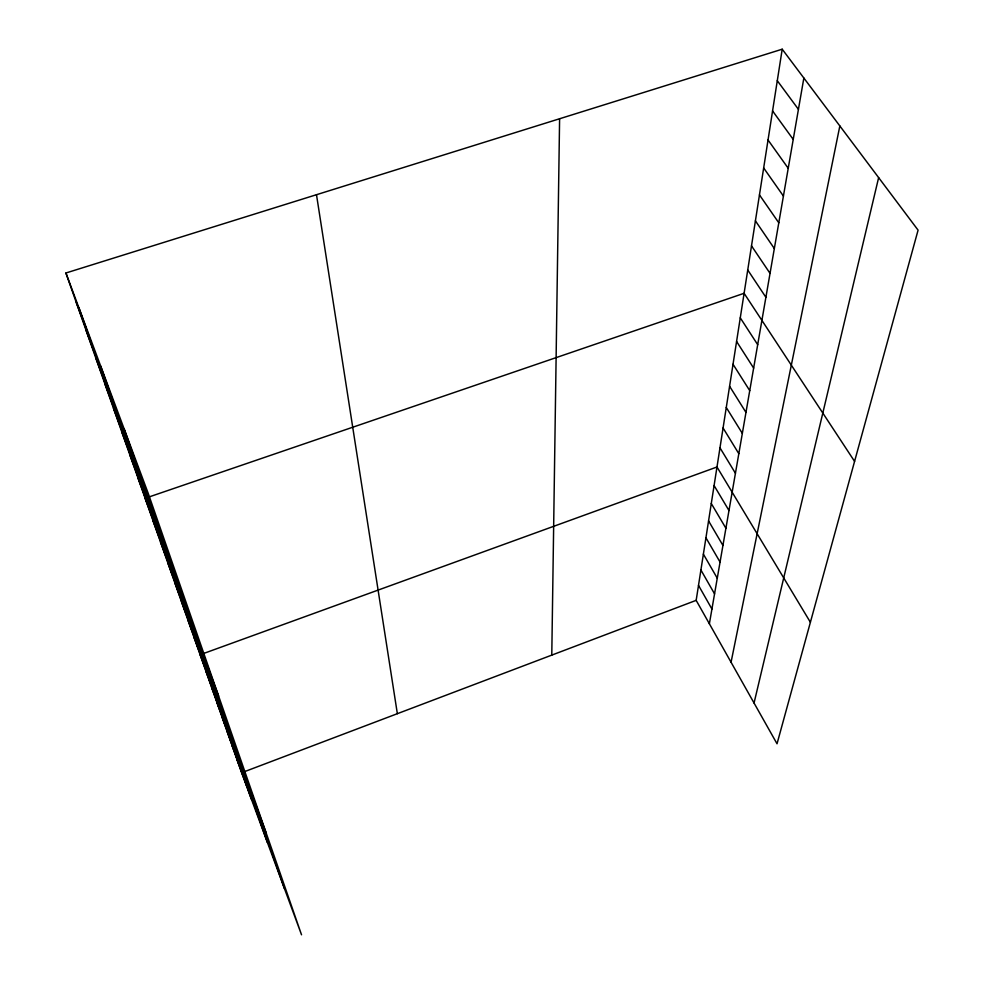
<?xml version="1.0" encoding="UTF-8"?>
<svg xmlns="http://www.w3.org/2000/svg" width="984" height="984" viewBox="0 0 984 984"><rect width="100%" height="100%" fill="white"/><g stroke="black" fill="none" stroke-linecap="round" stroke-linejoin="round"><path stroke-width="1.48" d="M551.778 655.11L559.601 118.744M782.206 49.2L918.084 230.145L777.028 743.781L696.168 600.351L782.206 49.2L65.916 272.998L241.633 772.747L301.534 934.8L148.178 493.255L65.916 272.998M709.378 623.782L803.854 78.031M731.063 662.232L839.844 125.952M754.051 703.019L878.638 177.624M241.633 772.747L696.168 600.351M149.371 496.834L744.101 293.293L854.579 461.385M777.286 80.688L798.442 109.347M772.575 110.934L793.227 139.421M768.037 139.999L788.233 168.301M763.67 167.969L783.424 196.087M759.464 194.906L778.799 222.815M755.417 220.847L774.334 248.558M751.505 245.865L770.041 273.368M747.742 269.997L765.896 297.291M740.275 317.832L757.692 344.683M736.586 341.473L753.646 368.09M733.031 364.264L749.746 390.648M729.587 386.257L745.97 412.407M726.278 407.487L742.342 433.403M723.08 428.003L738.824 453.686M719.981 447.818L735.442 473.267M810.398 622.282L716.992 466.994L200.146 654.741L266.258 833.251M714.089 485.555L728.984 510.536M711.284 503.513L725.921 528.273M708.566 520.917L722.945 545.456M705.934 537.781L720.067 562.098M703.388 554.14L717.274 578.223M700.916 570.007L714.556 593.869M698.505 585.394L711.936 609.047M76.26 302.42L89.15 336.934M86.161 330.575L98.904 364.744M95.645 357.549L108.252 391.374M104.747 383.416L117.207 416.884M113.48 408.249L125.804 441.361M121.856 432.087L134.045 464.854M129.913 455.002L141.967 487.424M137.662 477.055L149.593 509.122M145.128 498.285L218.62 696.069M152.963 520.573L164.611 551.926M160.503 541.987L172.003 572.971M167.735 562.59L179.1 593.204M174.709 582.405L185.939 612.675M181.425 601.495L192.507 631.408M187.882 619.883L198.842 649.452M194.119 637.62L204.955 666.844M205.951 671.273L216.529 699.833M211.572 687.238L222.015 715.479M216.997 702.674L227.329 730.595M222.249 717.607L232.458 745.208M227.329 732.059L237.427 759.353M232.249 746.056L242.224 773.043M237.009 759.611L246.886 786.302M78.941 307.869L251.387 799.156M124.169 428.962L284.474 888.638M100.651 366.011L267.427 842.538M316.491 194.709L397.351 713.683"/></g></svg>
